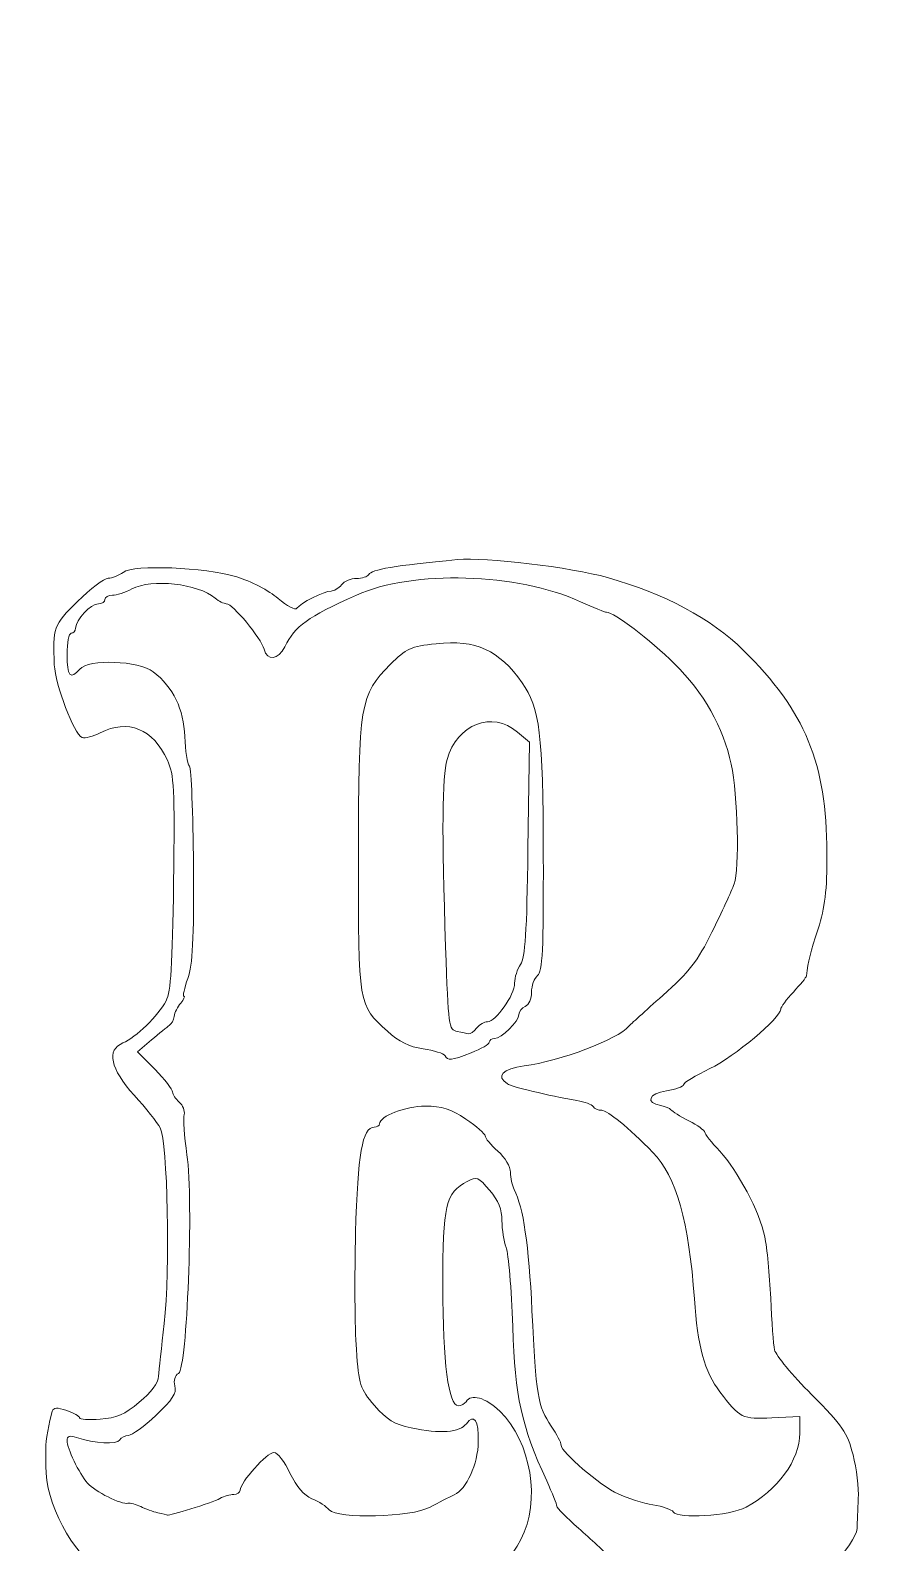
# Model space of a CAD drawing. Header units: centimetres. Extents: x -13.7 to 13.7, y -19.1 to 19.1.
# Drawn here: x 9.925 to 10.556, y -14.193 to -13.064 of the extents above; entities that cross this region are included whole.
import ezdxf

# ---------------------------------------------------------------- set-up
doc = ezdxf.new("R2010")
doc.units = ezdxf.units.CM
doc.header["$MEASUREMENT"] = 0
doc.layers.add('layer 1', color=7, linetype='Continuous')

msp = doc.modelspace()

# ---------------------------------------------------------------- linework, layer by layer
at = {"layer": 'layer 1', "lineweight": 9}
msp.add_open_spline([(8.04286, -12.09236), (8.04286, -12.09236), (8.04286, -17.0864), (8.04286, -17.0864), (8.04286, -17.0864), (8.04286, -17.0864), (9.95907, -17.0864), (9.95907, -17.0864), (9.95907, -17.0864), (9.96436, -17.32691), (10.16087, -17.51919), (10.40144, -17.51936), (10.40144, -17.51936), (10.64204, -17.5191), (10.83838, -17.32683), (10.84375, -17.0864), (10.84375, -17.0864), (10.84375, -17.0864), (12.78672, -17.0864), (12.78672, -17.0864), (12.78672, -17.0864), (12.78672, -17.0864), (12.78672, -12.09236), (12.78672, -12.09236), (12.78672, -12.09236), (12.78672, -12.09236), (8.04286, -12.09236), (8.04286, -12.09236)], degree=3, knots=[0, 0, 0, 0, 0.125, 0.125, 0.125, 0.125, 0.25, 0.25, 0.25, 0.25, 0.375, 0.375, 0.375, 0.375, 0.5, 0.5, 0.5, 0.5, 0.625, 0.625, 0.625, 0.625, 0.75, 0.75, 0.75, 0.75, 1, 1, 1, 1], dxfattribs=at)
at = {"layer": 'layer 1', "color": 2, "lineweight": 9}
for points, knots in [([(10.42546, -14.23915), (10.40869, -14.23637), (10.37151, -14.21725), (10.35922, -14.20505), (10.35922, -14.20505), (10.35451, -14.20034), (10.34335, -14.19009), (10.33441, -14.18228), (10.33441, -14.18228), (10.32554, -14.17447), (10.3182, -14.16706), (10.3182, -14.16585), (10.3182, -14.16585), (10.3182, -14.16453), (10.31487, -14.15608), (10.31065, -14.14687), (10.31065, -14.14687), (10.29152, -14.1049), (10.28721, -14.0852), (10.28534, -14.03158), (10.28534, -14.03158), (10.28436, -14.00367), (10.28209, -13.97707), (10.28038, -13.9726), (10.28038, -13.9726), (10.27867, -13.96803), (10.27728, -13.9591), (10.27728, -13.95257), (10.27728, -13.95257), (10.27728, -13.94428), (10.27461, -13.93768), (10.26818, -13.93004), (10.26818, -13.93004), (10.2598, -13.91996), (10.25857, -13.91946), (10.25141, -13.92329), (10.25141, -13.92329), (10.23514, -13.932), (10.2331, -13.94045), (10.2331, -14.0014), (10.2331, -14.0014), (10.2331, -14.05826), (10.23735, -14.09082), (10.24466, -14.09082), (10.24466, -14.09082), (10.24679, -14.09082), (10.24939, -14.08945), (10.25043, -14.08774), (10.25043, -14.08774), (10.25426, -14.08155), (10.26509, -14.08464), (10.27557, -14.09488), (10.27557, -14.09488), (10.29917, -14.11775), (10.30642, -14.16218), (10.29136, -14.19057), (10.29136, -14.19057), (10.27655, -14.2184), (10.25874, -14.22834), (10.21798, -14.23142), (10.21798, -14.23142), (10.18583, -14.23386), (10.13668, -14.22848), (10.12164, -14.22092), (10.12164, -14.22092), (10.11367, -14.21694), (10.11131, -14.21694), (10.10269, -14.221), (10.10269, -14.221), (10.09731, -14.22361), (10.08877, -14.22767), (10.08373, -14.22996), (10.08373, -14.22996), (10.07763, -14.2328), (10.06386, -14.23411), (10.04272, -14.23377), (10.04272, -14.23377), (10.01, -14.23329), (10.00644, -14.23223), (9.97869, -14.2149), (9.97869, -14.2149), (9.95638, -14.20099), (9.93645, -14.16339), (9.93678, -14.13589), (9.93678, -14.13589), (9.93687, -14.13102), (9.93678, -14.125), (9.9367, -14.1224), (9.9367, -14.1224), (9.93653, -14.11775), (9.9393, -14.10261), (9.94165, -14.09488), (9.94165, -14.09488), (9.94255, -14.09205), (9.94524, -14.09188), (9.95241, -14.0944), (9.95241, -14.0944), (9.9577, -14.09628), (9.96201, -14.09871), (9.96201, -14.09986), (9.96201, -14.09986), (9.96201, -14.10099), (9.96892, -14.1014), (9.97738, -14.10082), (9.97738, -14.10082), (9.98959, -14.09992), (9.9956, -14.09732), (10.00658, -14.08822), (10.00658, -14.08822), (10.01529, -14.08089), (10.02058, -14.07383), (10.021, -14.06876), (10.021, -14.06876), (10.02131, -14.06445), (10.02318, -14.04673), (10.02514, -14.0294), (10.02514, -14.0294), (10.02962, -13.98984), (10.02775, -13.89359), (10.0222, -13.88334), (10.0222, -13.88334), (10.0201, -13.87936), (10.01131, -13.86837), (10.00277, -13.85893), (10.00277, -13.85893), (9.98494, -13.83916), (9.98186, -13.82492), (9.99437, -13.81987), (9.99437, -13.81987), (10.00383, -13.81606), (10.02083, -13.79946), (10.02651, -13.78846), (10.02651, -13.78846), (10.0301, -13.78163), (10.03132, -13.76186), (10.03214, -13.70028), (10.03214, -13.70028), (10.03312, -13.62941), (10.03253, -13.61964), (10.02757, -13.60866), (10.02757, -13.60866), (10.01691, -13.58529), (9.99796, -13.57765), (9.97738, -13.58832), (9.97738, -13.58832), (9.97209, -13.591), (9.96599, -13.59255), (9.9638, -13.59173), (9.9638, -13.59173), (9.95801, -13.58946), (9.94378, -13.55226), (9.94314, -13.53753), (9.94314, -13.53753), (9.94183, -13.51004), (9.94255, -13.50794), (9.96047, -13.49019), (9.96047, -13.49019), (9.96998, -13.48075), (9.98032, -13.47294), (9.98332, -13.47286), (9.98332, -13.47286), (9.98633, -13.47286), (9.99137, -13.47082), (9.99454, -13.46847), (9.99454, -13.46847), (10.00252, -13.46244), (10.05492, -13.46457), (10.07934, -13.47188), (10.07934, -13.47188), (10.08967, -13.47498), (10.10342, -13.48213), (10.11016, -13.48792), (10.11016, -13.48792), (10.11683, -13.49361), (10.12318, -13.49694), (10.12425, -13.49531), (10.12425, -13.49531), (10.12651, -13.4915), (10.14458, -13.48246), (10.1497, -13.48246), (10.1497, -13.48246), (10.15183, -13.48246), (10.15532, -13.48034), (10.15751, -13.47774), (10.15751, -13.47774), (10.15964, -13.47513), (10.16467, -13.47302), (10.16876, -13.47302), (10.16876, -13.47302), (10.17273, -13.47302), (10.1768, -13.47171), (10.17778, -13.47017), (10.17778, -13.47017), (10.18021, -13.46619), (10.19656, -13.46342), (10.24418, -13.45895), (10.24418, -13.45895), (10.26476, -13.45699), (10.32862, -13.46463), (10.35605, -13.47238), (10.35605, -13.47238), (10.39861, -13.48434), (10.43343, -13.50296), (10.45735, -13.52648), (10.45735, -13.52648), (10.50357, -13.57196), (10.51975, -13.61102), (10.51983, -13.6779), (10.51983, -13.6779), (10.51991, -13.70629), (10.51846, -13.71858), (10.51325, -13.7346), (10.51325, -13.7346), (10.50754, -13.75226), (10.50592, -13.75878), (10.50455, -13.76976), (10.50455, -13.76976), (10.5043, -13.7709), (10.49998, -13.77634), (10.49477, -13.78188), (10.49477, -13.78188), (10.48957, -13.78748), (10.48534, -13.79319), (10.48534, -13.79465), (10.48534, -13.79465), (10.48534, -13.80109), (10.45043, -13.83037), (10.43254, -13.839), (10.43254, -13.839), (10.42171, -13.8442), (10.41283, -13.84958), (10.41283, -13.85104), (10.41283, -13.85104), (10.41283, -13.85243), (10.40706, -13.85453), (10.39999, -13.85568), (10.39999, -13.85568), (10.38671, -13.85779), (10.38411, -13.86439), (10.39575, -13.86657), (10.39575, -13.86657), (10.39909, -13.86724), (10.4025, -13.8687), (10.4034, -13.86976), (10.4034, -13.86976), (10.4043, -13.87089), (10.41023, -13.87464), (10.41675, -13.87805), (10.41675, -13.87805), (10.42325, -13.88139), (10.42862, -13.88522), (10.42862, -13.8865), (10.42862, -13.8865), (10.42862, -13.88774), (10.43366, -13.89417), (10.43977, -13.90075), (10.43977, -13.90075), (10.45351, -13.91548), (10.46947, -13.94574), (10.47345, -13.9647), (10.47345, -13.9647), (10.47509, -13.97251), (10.47703, -13.99311), (10.47784, -14.01044), (10.47784, -14.01044), (10.47859, -14.02777), (10.47988, -14.04518), (10.48078, -14.04908), (10.48078, -14.04908), (10.48159, -14.053), (10.49405, -14.06803), (10.50836, -14.08245), (10.50836, -14.08245), (10.53162, -14.1058), (10.53498, -14.11067), (10.53929, -14.12736), (10.53929, -14.12736), (10.54189, -14.13761), (10.54369, -14.15241), (10.54327, -14.16014), (10.54327, -14.16014), (10.54285, -14.16795), (10.54237, -14.17803), (10.54229, -14.18243), (10.54229, -14.18243), (10.54204, -14.19407), (10.509, -14.22775), (10.49128, -14.23458), (10.49128, -14.23458), (10.47557, -14.24061), (10.44645, -14.24264), (10.42546, -14.23915)], [0, 0, 0, 0, 0.0135135, 0.0135135, 0.0135135, 0.0135135, 0.027027, 0.027027, 0.027027, 0.027027, 0.0405405, 0.0405405, 0.0405405, 0.0405405, 0.0540541, 0.0540541, 0.0540541, 0.0540541, 0.0675676, 0.0675676, 0.0675676, 0.0675676, 0.0810811, 0.0810811, 0.0810811, 0.0810811, 0.0945946, 0.0945946, 0.0945946, 0.0945946, 0.1081081, 0.1081081, 0.1081081, 0.1081081, 0.1216216, 0.1216216, 0.1216216, 0.1216216, 0.1351351, 0.1351351, 0.1351351, 0.1351351, 0.1486486, 0.1486486, 0.1486486, 0.1486486, 0.1621622, 0.1621622, 0.1621622, 0.1621622, 0.1756757, 0.1756757, 0.1756757, 0.1756757, 0.1891892, 0.1891892, 0.1891892, 0.1891892, 0.2027027, 0.2027027, 0.2027027, 0.2027027, 0.2162162, 0.2162162, 0.2162162, 0.2162162, 0.2297297, 0.2297297, 0.2297297, 0.2297297, 0.2432432, 0.2432432, 0.2432432, 0.2432432, 0.2567568, 0.2567568, 0.2567568, 0.2567568, 0.2702703, 0.2702703, 0.2702703, 0.2702703, 0.2837838, 0.2837838, 0.2837838, 0.2837838, 0.2972973, 0.2972973, 0.2972973, 0.2972973, 0.3108108, 0.3108108, 0.3108108, 0.3108108, 0.3243243, 0.3243243, 0.3243243, 0.3243243, 0.3378378, 0.3378378, 0.3378378, 0.3378378, 0.3513514, 0.3513514, 0.3513514, 0.3513514, 0.3648649, 0.3648649, 0.3648649, 0.3648649, 0.3783784, 0.3783784, 0.3783784, 0.3783784, 0.3918919, 0.3918919, 0.3918919, 0.3918919, 0.4054054, 0.4054054, 0.4054054, 0.4054054, 0.4189189, 0.4189189, 0.4189189, 0.4189189, 0.4324324, 0.4324324, 0.4324324, 0.4324324, 0.4459459, 0.4459459, 0.4459459, 0.4459459, 0.4594595, 0.4594595, 0.4594595, 0.4594595, 0.472973, 0.472973, 0.472973, 0.472973, 0.4864865, 0.4864865, 0.4864865, 0.4864865, 0.5, 0.5, 0.5, 0.5, 0.5135135, 0.5135135, 0.5135135, 0.5135135, 0.527027, 0.527027, 0.527027, 0.527027, 0.5405405, 0.5405405, 0.5405405, 0.5405405, 0.5540541, 0.5540541, 0.5540541, 0.5540541, 0.5675676, 0.5675676, 0.5675676, 0.5675676, 0.5810811, 0.5810811, 0.5810811, 0.5810811, 0.5945946, 0.5945946, 0.5945946, 0.5945946, 0.6081081, 0.6081081, 0.6081081, 0.6081081, 0.6216216, 0.6216216, 0.6216216, 0.6216216, 0.6351351, 0.6351351, 0.6351351, 0.6351351, 0.6486486, 0.6486486, 0.6486486, 0.6486486, 0.6621622, 0.6621622, 0.6621622, 0.6621622, 0.6756757, 0.6756757, 0.6756757, 0.6756757, 0.6891892, 0.6891892, 0.6891892, 0.6891892, 0.7027027, 0.7027027, 0.7027027, 0.7027027, 0.7162162, 0.7162162, 0.7162162, 0.7162162, 0.7297297, 0.7297297, 0.7297297, 0.7297297, 0.7432432, 0.7432432, 0.7432432, 0.7432432, 0.7567568, 0.7567568, 0.7567568, 0.7567568, 0.7702703, 0.7702703, 0.7702703, 0.7702703, 0.7837838, 0.7837838, 0.7837838, 0.7837838, 0.7972973, 0.7972973, 0.7972973, 0.7972973, 0.8108108, 0.8108108, 0.8108108, 0.8108108, 0.8243243, 0.8243243, 0.8243243, 0.8243243, 0.8378378, 0.8378378, 0.8378378, 0.8378378, 0.8513514, 0.8513514, 0.8513514, 0.8513514, 0.8648649, 0.8648649, 0.8648649, 0.8648649, 0.8783784, 0.8783784, 0.8783784, 0.8783784, 0.8918919, 0.8918919, 0.8918919, 0.8918919, 0.9054054, 0.9054054, 0.9054054, 0.9054054, 0.9189189, 0.9189189, 0.9189189, 0.9189189, 0.9324324, 0.9324324, 0.9324324, 0.9324324, 0.9459459, 0.9459459, 0.9459459, 0.9459459, 0.9594595, 0.9594595, 0.9594595, 0.9594595, 0.972973, 0.972973, 0.972973, 0.972973, 1, 1, 1, 1]), ([(10.04499, -14.16787), (10.05395, -14.1651), (10.06378, -14.1616), (10.0668, -14.15998), (10.0668, -14.15998), (10.06982, -14.15835), (10.07444, -14.15706), (10.07705, -14.15706), (10.07705, -14.15706), (10.07965, -14.15706), (10.08186, -14.1555), (10.08186, -14.15371), (10.08186, -14.15371), (10.08186, -14.14802), (10.10202, -14.12565), (10.10708, -14.12565), (10.10708, -14.12565), (10.10969, -14.12565), (10.11504, -14.13256), (10.11904, -14.14102), (10.11904, -14.14102), (10.12399, -14.15143), (10.12937, -14.1577), (10.13547, -14.16022), (10.13547, -14.16022), (10.14051, -14.16235), (10.14628, -14.16599), (10.14832, -14.16845), (10.14832, -14.16845), (10.15426, -14.17551), (10.20958, -14.17414), (10.22366, -14.1665), (10.22366, -14.1665), (10.22977, -14.16324), (10.23783, -14.15908), (10.24158, -14.15737), (10.24158, -14.15737), (10.25076, -14.15314), (10.2593, -14.13444), (10.25963, -14.11759), (10.25963, -14.11759), (10.25995, -14.1018), (10.25639, -14.09642), (10.25068, -14.10423), (10.25068, -14.10423), (10.24589, -14.11075), (10.23116, -14.1119), (10.20952, -14.10734), (10.20952, -14.10734), (10.1969, -14.10465), (10.19136, -14.10132), (10.18217, -14.09057), (10.18217, -14.09057), (10.17119, -14.07789), (10.17053, -14.07568), (10.16859, -14.0486), (10.16859, -14.0486), (10.16744, -14.03281), (10.16719, -13.99367), (10.16801, -13.96162), (10.16801, -13.96162), (10.16949, -13.90319), (10.17313, -13.88278), (10.18184, -13.88278), (10.18184, -13.88278), (10.18405, -13.88278), (10.18592, -13.88172), (10.18592, -13.88032), (10.18592, -13.88032), (10.18592, -13.87447), (10.20512, -13.86707), (10.22008, -13.86707), (10.22008, -13.86707), (10.23262, -13.86707), (10.23906, -13.86909), (10.25037, -13.87667), (10.25037, -13.87667), (10.25824, -13.88205), (10.26468, -13.88774), (10.26468, -13.88928), (10.26468, -13.88928), (10.26468, -13.8909), (10.26899, -13.89594), (10.27419, -13.90059), (10.27419, -13.90059), (10.27957, -13.90548), (10.28363, -13.91223), (10.28363, -13.91646), (10.28363, -13.91646), (10.28363, -13.92052), (10.28486, -13.92631), (10.2864, -13.92931), (10.2864, -13.92931), (10.29323, -13.94281), (10.2973, -13.97024), (10.29967, -14.01996), (10.29967, -14.01996), (10.30267, -14.08284), (10.30406, -14.09139), (10.31398, -14.10596), (10.31398, -14.10596), (10.31812, -14.11199), (10.32148, -14.1184), (10.32148, -14.12028), (10.32148, -14.12028), (10.32148, -14.12557), (10.35026, -14.15023), (10.36403, -14.15664), (10.36403, -14.15664), (10.37095, -14.15989), (10.38265, -14.16355), (10.38998, -14.16478), (10.38998, -14.16478), (10.39738, -14.16599), (10.40413, -14.16837), (10.4051, -14.16991), (10.4051, -14.16991), (10.40861, -14.17551), (10.44668, -14.17316), (10.45947, -14.1665), (10.45947, -14.1665), (10.48273, -14.15437), (10.49957, -14.13117), (10.49957, -14.11132), (10.49957, -14.11132), (10.49957, -14.11132), (10.49957, -14.09871), (10.49957, -14.09871), (10.49957, -14.09871), (10.49957, -14.09871), (10.47882, -14.09978), (10.47882, -14.09978), (10.47882, -14.09978), (10.45645, -14.10099), (10.45508, -14.10025), (10.43985, -14.08032), (10.43985, -14.08032), (10.42862, -14.06568), (10.42325, -14.04583), (10.42089, -14.011), (10.42089, -14.011), (10.417, -13.95397), (10.40715, -13.91914), (10.38998, -13.90173), (10.38998, -13.90173), (10.37159, -13.88293), (10.35605, -13.87016), (10.35174, -13.87016), (10.35174, -13.87016), (10.34914, -13.87016), (10.34629, -13.86895), (10.34531, -13.86739), (10.34531, -13.86739), (10.34433, -13.86585), (10.33895, -13.86383), (10.33327, -13.86285), (10.33327, -13.86285), (10.31137, -13.8591), (10.28503, -13.85274), (10.28128, -13.85031), (10.28128, -13.85031), (10.2724, -13.84462), (10.27753, -13.83925), (10.29388, -13.83704), (10.29388, -13.83704), (10.32067, -13.83354), (10.36395, -13.81711), (10.3719, -13.80742), (10.3719, -13.80742), (10.3728, -13.80638), (10.38419, -13.79604), (10.39729, -13.7844), (10.39729, -13.7844), (10.41706, -13.76682), (10.42333, -13.75885), (10.43399, -13.73712), (10.43399, -13.73712), (10.44108, -13.72272), (10.44855, -13.70654), (10.4506, -13.70117), (10.4506, -13.70117), (10.45466, -13.69019), (10.45337, -13.63485), (10.44839, -13.61166), (10.44839, -13.61166), (10.4427, -13.58465), (10.42742, -13.55755), (10.40617, -13.53681), (10.40617, -13.53681), (10.38769, -13.51858), (10.36085, -13.49825), (10.35539, -13.49825), (10.35539, -13.49825), (10.35418, -13.49825), (10.34539, -13.49467), (10.33595, -13.49036), (10.33595, -13.49036), (10.28884, -13.4688), (10.21073, -13.4665), (10.16859, -13.48546), (10.16859, -13.48546), (10.13156, -13.50214), (10.12318, -13.50817), (10.11521, -13.52404), (10.11521, -13.52404), (10.11033, -13.53397), (10.10202, -13.53493), (10.09967, -13.52591), (10.09967, -13.52591), (10.09748, -13.51745), (10.07631, -13.4919), (10.07153, -13.4919), (10.07153, -13.4919), (10.06965, -13.4919), (10.06591, -13.49002), (10.06321, -13.48775), (10.06321, -13.48775), (10.0502, -13.47675), (10.01604, -13.47302), (10.00106, -13.48083), (10.00106, -13.48083), (9.99608, -13.48344), (9.98959, -13.48555), (9.9865, -13.48555), (9.9865, -13.48555), (9.98348, -13.48555), (9.98096, -13.48702), (9.98096, -13.48873), (9.98096, -13.48873), (9.98096, -13.49052), (9.97875, -13.4919), (9.97601, -13.4919), (9.97601, -13.4919), (9.97038, -13.4919), (9.95924, -13.50386), (9.95907, -13.51004), (9.95907, -13.51004), (9.95898, -13.51216), (9.95753, -13.51396), (9.95582, -13.51396), (9.95582, -13.51396), (9.95403, -13.51396), (9.95265, -13.52101), (9.95265, -13.52972), (9.95265, -13.52972), (9.95265, -13.54593), (9.95526, -13.54901), (9.96209, -13.54081), (9.96209, -13.54081), (9.96859, -13.53299), (10.00635, -13.53429), (10.01699, -13.54274), (10.01699, -13.54274), (10.03197, -13.55447), (10.03978, -13.57049), (10.04051, -13.59109), (10.04051, -13.59109), (10.04093, -13.60142), (10.04247, -13.61133), (10.04393, -13.61312), (10.04393, -13.61312), (10.04532, -13.61492), (10.0467, -13.64836), (10.04703, -13.68734), (10.04703, -13.68734), (10.04734, -13.74331), (10.04645, -13.76106), (10.0428, -13.77164), (10.0428, -13.77164), (10.0402, -13.77903), (10.0388, -13.78505), (10.03987, -13.78505), (10.03987, -13.78505), (10.04085, -13.78505), (10.03978, -13.78734), (10.03751, -13.79009), (10.03751, -13.79009), (10.03514, -13.79286), (10.03295, -13.79734), (10.03253, -13.80002), (10.03253, -13.80002), (10.03222, -13.80271), (10.0306, -13.80579), (10.02897, -13.80677), (10.02897, -13.80677), (10.02741, -13.80784), (10.02139, -13.81271), (10.01571, -13.8176), (10.01571, -13.8176), (10.01571, -13.8176), (10.00529, -13.82639), (10.00529, -13.82639), (10.00529, -13.82639), (10.00529, -13.82639), (10.01839, -13.83972), (10.01839, -13.83972), (10.01839, -13.83972), (10.02556, -13.84706), (10.03141, -13.85462), (10.03141, -13.85649), (10.03141, -13.85649), (10.03141, -13.85836), (10.03368, -13.86178), (10.03637, -13.86405), (10.03637, -13.86405), (10.03914, -13.86634), (10.04076, -13.87049), (10.04003, -13.87334), (10.04003, -13.87334), (10.03931, -13.87609), (10.0402, -13.88969), (10.04213, -13.90344), (10.04213, -13.90344), (10.04711, -13.93835), (10.04222, -14.06291), (10.03589, -14.06658), (10.03589, -14.06658), (10.03312, -14.06812), (10.03206, -14.07187), (10.03312, -14.07601), (10.03312, -14.07601), (10.03449, -14.08138), (10.03132, -14.08626), (10.01904, -14.0979), (10.01904, -14.0979), (10.01025, -14.10619), (10.00106, -14.11288), (9.99854, -14.11288), (9.99854, -14.11288), (9.99602, -14.11288), (9.993, -14.11442), (9.99185, -14.11638), (9.99185, -14.11638), (9.98975, -14.11979), (9.97323, -14.1189), (9.95972, -14.1145), (9.95972, -14.1145), (9.95451, -14.1128), (9.95265, -14.11344), (9.95265, -14.11677), (9.95265, -14.11677), (9.95265, -14.12271), (9.9615, -14.1411), (9.96802, -14.14858), (9.96802, -14.14858), (9.9734, -14.15485), (9.99334, -14.16478), (9.99812, -14.16364), (9.99812, -14.16364), (9.99975, -14.16324), (10.00406, -14.16437), (10.00764, -14.16608), (10.00764, -14.16608), (10.01114, -14.16787), (10.01691, -14.16991), (10.02041, -14.17072), (10.02041, -14.17072), (10.02385, -14.17145), (10.02718, -14.17218), (10.02766, -14.17243), (10.02766, -14.17243), (10.02822, -14.17259), (10.03604, -14.17056), (10.04499, -14.16787)], [0, 0, 0, 0, 0.0108696, 0.0108696, 0.0108696, 0.0108696, 0.0217391, 0.0217391, 0.0217391, 0.0217391, 0.0326087, 0.0326087, 0.0326087, 0.0326087, 0.0434783, 0.0434783, 0.0434783, 0.0434783, 0.0543478, 0.0543478, 0.0543478, 0.0543478, 0.0652174, 0.0652174, 0.0652174, 0.0652174, 0.076087, 0.076087, 0.076087, 0.076087, 0.0869565, 0.0869565, 0.0869565, 0.0869565, 0.0978261, 0.0978261, 0.0978261, 0.0978261, 0.1086957, 0.1086957, 0.1086957, 0.1086957, 0.1195652, 0.1195652, 0.1195652, 0.1195652, 0.1304348, 0.1304348, 0.1304348, 0.1304348, 0.1413043, 0.1413043, 0.1413043, 0.1413043, 0.1521739, 0.1521739, 0.1521739, 0.1521739, 0.1630435, 0.1630435, 0.1630435, 0.1630435, 0.173913, 0.173913, 0.173913, 0.173913, 0.1847826, 0.1847826, 0.1847826, 0.1847826, 0.1956522, 0.1956522, 0.1956522, 0.1956522, 0.2065217, 0.2065217, 0.2065217, 0.2065217, 0.2173913, 0.2173913, 0.2173913, 0.2173913, 0.2282609, 0.2282609, 0.2282609, 0.2282609, 0.2391304, 0.2391304, 0.2391304, 0.2391304, 0.25, 0.25, 0.25, 0.25, 0.2608696, 0.2608696, 0.2608696, 0.2608696, 0.2717391, 0.2717391, 0.2717391, 0.2717391, 0.2826087, 0.2826087, 0.2826087, 0.2826087, 0.2934783, 0.2934783, 0.2934783, 0.2934783, 0.3043478, 0.3043478, 0.3043478, 0.3043478, 0.3152174, 0.3152174, 0.3152174, 0.3152174, 0.326087, 0.326087, 0.326087, 0.326087, 0.3369565, 0.3369565, 0.3369565, 0.3369565, 0.3478261, 0.3478261, 0.3478261, 0.3478261, 0.3586957, 0.3586957, 0.3586957, 0.3586957, 0.3695652, 0.3695652, 0.3695652, 0.3695652, 0.3804348, 0.3804348, 0.3804348, 0.3804348, 0.3913043, 0.3913043, 0.3913043, 0.3913043, 0.4021739, 0.4021739, 0.4021739, 0.4021739, 0.4130435, 0.4130435, 0.4130435, 0.4130435, 0.423913, 0.423913, 0.423913, 0.423913, 0.4347826, 0.4347826, 0.4347826, 0.4347826, 0.4456522, 0.4456522, 0.4456522, 0.4456522, 0.4565217, 0.4565217, 0.4565217, 0.4565217, 0.4673913, 0.4673913, 0.4673913, 0.4673913, 0.4782609, 0.4782609, 0.4782609, 0.4782609, 0.4891304, 0.4891304, 0.4891304, 0.4891304, 0.5, 0.5, 0.5, 0.5, 0.5108696, 0.5108696, 0.5108696, 0.5108696, 0.5217391, 0.5217391, 0.5217391, 0.5217391, 0.5326087, 0.5326087, 0.5326087, 0.5326087, 0.5434783, 0.5434783, 0.5434783, 0.5434783, 0.5543478, 0.5543478, 0.5543478, 0.5543478, 0.5652174, 0.5652174, 0.5652174, 0.5652174, 0.576087, 0.576087, 0.576087, 0.576087, 0.5869565, 0.5869565, 0.5869565, 0.5869565, 0.5978261, 0.5978261, 0.5978261, 0.5978261, 0.6086957, 0.6086957, 0.6086957, 0.6086957, 0.6195652, 0.6195652, 0.6195652, 0.6195652, 0.6304348, 0.6304348, 0.6304348, 0.6304348, 0.6413043, 0.6413043, 0.6413043, 0.6413043, 0.6521739, 0.6521739, 0.6521739, 0.6521739, 0.6630435, 0.6630435, 0.6630435, 0.6630435, 0.673913, 0.673913, 0.673913, 0.673913, 0.6847826, 0.6847826, 0.6847826, 0.6847826, 0.6956522, 0.6956522, 0.6956522, 0.6956522, 0.7065217, 0.7065217, 0.7065217, 0.7065217, 0.7173913, 0.7173913, 0.7173913, 0.7173913, 0.7282609, 0.7282609, 0.7282609, 0.7282609, 0.7391304, 0.7391304, 0.7391304, 0.7391304, 0.75, 0.75, 0.75, 0.75, 0.7608696, 0.7608696, 0.7608696, 0.7608696, 0.7717391, 0.7717391, 0.7717391, 0.7717391, 0.7826087, 0.7826087, 0.7826087, 0.7826087, 0.7934783, 0.7934783, 0.7934783, 0.7934783, 0.8043478, 0.8043478, 0.8043478, 0.8043478, 0.8152174, 0.8152174, 0.8152174, 0.8152174, 0.826087, 0.826087, 0.826087, 0.826087, 0.8369565, 0.8369565, 0.8369565, 0.8369565, 0.8478261, 0.8478261, 0.8478261, 0.8478261, 0.8586957, 0.8586957, 0.8586957, 0.8586957, 0.8695652, 0.8695652, 0.8695652, 0.8695652, 0.8804348, 0.8804348, 0.8804348, 0.8804348, 0.8913043, 0.8913043, 0.8913043, 0.8913043, 0.9021739, 0.9021739, 0.9021739, 0.9021739, 0.9130435, 0.9130435, 0.9130435, 0.9130435, 0.923913, 0.923913, 0.923913, 0.923913, 0.9347826, 0.9347826, 0.9347826, 0.9347826, 0.9456522, 0.9456522, 0.9456522, 0.9456522, 0.9565217, 0.9565217, 0.9565217, 0.9565217, 0.9673913, 0.9673913, 0.9673913, 0.9673913, 0.9782609, 0.9782609, 0.9782609, 0.9782609, 1, 1, 1, 1]), ([(10.23481, -13.82939), (10.23385, -13.82777), (10.22643, -13.82541), (10.21837, -13.82427), (10.21837, -13.82427), (10.20812, -13.82273), (10.20023, -13.81881), (10.19177, -13.81117), (10.19177, -13.81117), (10.16996, -13.7914), (10.17014, -13.7923), (10.17014, -13.68115), (10.17014, -13.68115), (10.17014, -13.56667), (10.17119, -13.56001), (10.1939, -13.5373), (10.1939, -13.5373), (10.20602, -13.52518), (10.20894, -13.52379), (10.22822, -13.52176), (10.22822, -13.52176), (10.25776, -13.51858), (10.27517, -13.52648), (10.29225, -13.55088), (10.29225, -13.55088), (10.3056, -13.56993), (10.30788, -13.58848), (10.30813, -13.68009), (10.30813, -13.68009), (10.30829, -13.75064), (10.30756, -13.76643), (10.30382, -13.76951), (10.30382, -13.76951), (10.30138, -13.77155), (10.29933, -13.77716), (10.29933, -13.78196), (10.29933, -13.78196), (10.29933, -13.78684), (10.29723, -13.79149), (10.29463, -13.79255), (10.29463, -13.79255), (10.29202, -13.79352), (10.2899, -13.79627), (10.2899, -13.79865), (10.2899, -13.79865), (10.2899, -13.80377), (10.2768, -13.81663), (10.27159, -13.81663), (10.27159, -13.81663), (10.26946, -13.81663), (10.26784, -13.81783), (10.26784, -13.81931), (10.26784, -13.81931), (10.26784, -13.82085), (10.26174, -13.82435), (10.25434, -13.82721), (10.25434, -13.82721), (10.23855, -13.83322), (10.23727, -13.8334), (10.23481, -13.82939)], [0, 0, 0, 0, 0.0625, 0.0625, 0.0625, 0.0625, 0.125, 0.125, 0.125, 0.125, 0.1875, 0.1875, 0.1875, 0.1875, 0.25, 0.25, 0.25, 0.25, 0.3125, 0.3125, 0.3125, 0.3125, 0.375, 0.375, 0.375, 0.375, 0.4375, 0.4375, 0.4375, 0.4375, 0.5, 0.5, 0.5, 0.5, 0.5625, 0.5625, 0.5625, 0.5625, 0.625, 0.625, 0.625, 0.625, 0.6875, 0.6875, 0.6875, 0.6875, 0.75, 0.75, 0.75, 0.75, 0.8125, 0.8125, 0.8125, 0.8125, 0.875, 0.875, 0.875, 0.875, 1, 1, 1, 1]), ([(10.25832, -13.80873), (10.26053, -13.80613), (10.2642, -13.804), (10.26646, -13.804), (10.26646, -13.804), (10.27265, -13.804), (10.28673, -13.78407), (10.28673, -13.77521), (10.28673, -13.77521), (10.28673, -13.77097), (10.28867, -13.76472), (10.29113, -13.76122), (10.29113, -13.76122), (10.29463, -13.75633), (10.29584, -13.73712), (10.29665, -13.67513), (10.29665, -13.67513), (10.29665, -13.67513), (10.29771, -13.59531), (10.29771, -13.59531), (10.29771, -13.59531), (10.29771, -13.59531), (10.28884, -13.58775), (10.28884, -13.58775), (10.28884, -13.58775), (10.27005, -13.57155), (10.24368, -13.5818), (10.23637, -13.60817), (10.23637, -13.60817), (10.23262, -13.62144), (10.23228, -13.66186), (10.23522, -13.7482), (10.23522, -13.7482), (10.23718, -13.80759), (10.23749, -13.81002), (10.24384, -13.81125), (10.24384, -13.81125), (10.24751, -13.81198), (10.25133, -13.8128), (10.25247, -13.81304), (10.25247, -13.81304), (10.25353, -13.81329), (10.25622, -13.81134), (10.25832, -13.80873)], [0, 0, 0, 0, 0.0833333, 0.0833333, 0.0833333, 0.0833333, 0.1666667, 0.1666667, 0.1666667, 0.1666667, 0.25, 0.25, 0.25, 0.25, 0.3333333, 0.3333333, 0.3333333, 0.3333333, 0.4166667, 0.4166667, 0.4166667, 0.4166667, 0.5, 0.5, 0.5, 0.5, 0.5833333, 0.5833333, 0.5833333, 0.5833333, 0.6666667, 0.6666667, 0.6666667, 0.6666667, 0.75, 0.75, 0.75, 0.75, 0.8333333, 0.8333333, 0.8333333, 0.8333333, 1, 1, 1, 1])]:
    msp.add_open_spline(points, degree=3, knots=knots, dxfattribs=at)

doc.saveas('drawing.dxf')
